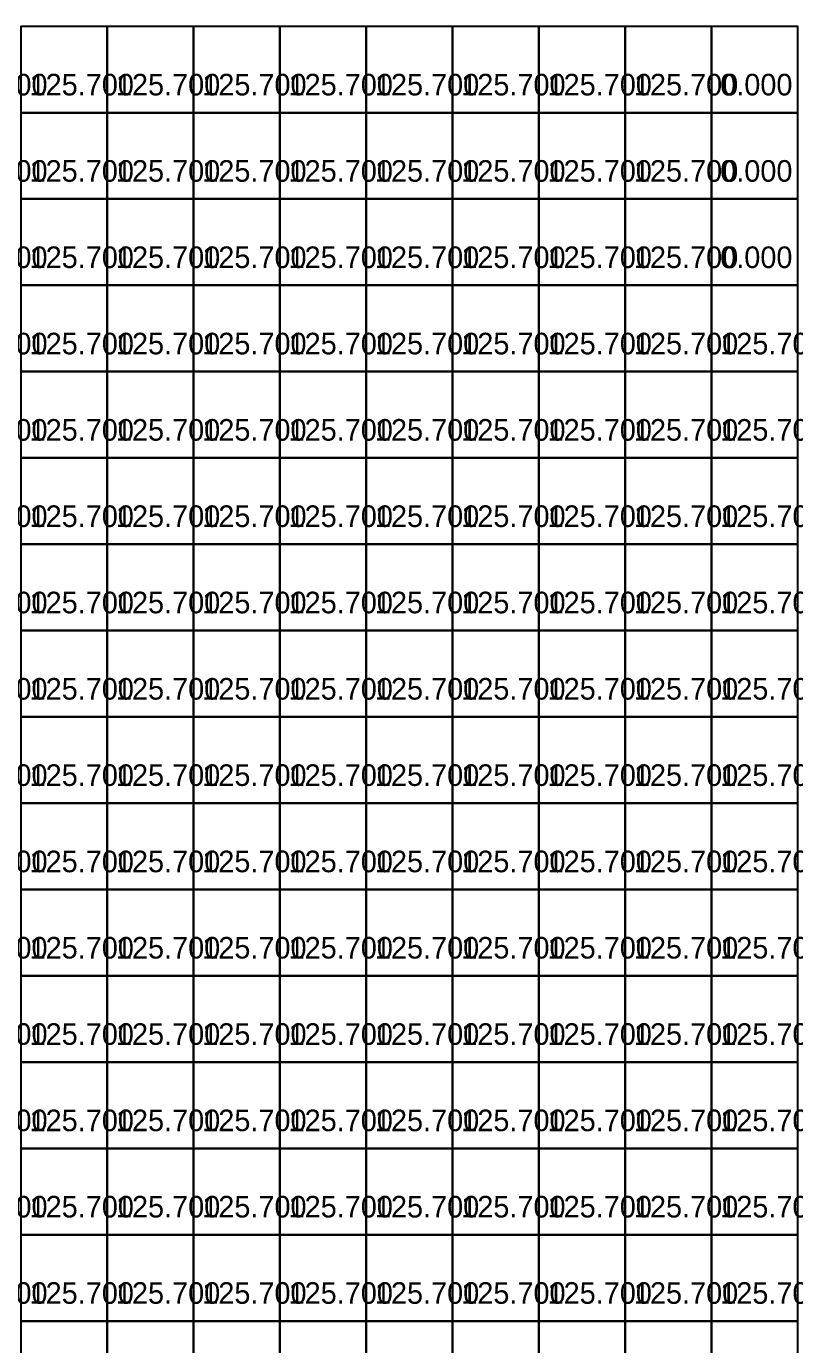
# Model space of a CAD drawing. Header units: metres. Extents: x 287857 to 287978, y 62957 to 63018.
# Drawn here: x 287883.99 to 287892.89, y 63002.56 to 63017.83 of the extents above; entities that cross this region are included whole.
import ezdxf

# ---------------------------------------------------------------- set-up
doc = ezdxf.new("R2010")
doc.units = ezdxf.units.M
for name, color, linetype, true_color in [('ARCH-BARRIER', 7, 'Continuous', 0xf87171), ('ARCH-INTERP', 7, 'Continuous', 0x64748b), ('ARCH-LEVEL-TXT', 7, 'Continuous', 0xa78bfa)]:
    doc.layers.add(name, color=color, linetype=linetype, true_color=true_color)

msp = doc.modelspace()

# ---------------------------------------------------------------- linework, layer by layer
at = {"layer": 'ARCH-BARRIER'}
for points in [[(287891.925, 63016.831, 0), (287892.925, 63016.831, 0), (287892.925, 63017.831, 0), (287891.925, 63017.831, 0), (287891.925, 63016.831, 0)], [(287891.925, 63015.831, 0), (287892.925, 63015.831, 0), (287892.925, 63016.831, 0), (287891.925, 63016.831, 0), (287891.925, 63015.831, 0)], [(287891.925, 63014.831, 0), (287892.925, 63014.831, 0), (287892.925, 63015.831, 0), (287891.925, 63015.831, 0), (287891.925, 63014.831, 0)]]:
    msp.add_polyline3d(points, dxfattribs=at)
at = {"layer": 'ARCH-INTERP'}
for points in [[(287883.925, 63016.831, 125.7), (287884.925, 63016.831, 125.7), (287884.925, 63017.831, 125.7), (287883.925, 63017.831, 125.7), (287883.925, 63016.831, 125.7)], [(287884.925, 63016.831, 125.7), (287885.925, 63016.831, 125.7), (287885.925, 63017.831, 125.7), (287884.925, 63017.831, 125.7), (287884.925, 63016.831, 125.7)], [(287885.925, 63016.831, 125.7), (287886.925, 63016.831, 125.7), (287886.925, 63017.831, 125.7), (287885.925, 63017.831, 125.7), (287885.925, 63016.831, 125.7)], [(287886.925, 63016.831, 125.7), (287887.925, 63016.831, 125.7), (287887.925, 63017.831, 125.7), (287886.925, 63017.831, 125.7), (287886.925, 63016.831, 125.7)], [(287887.925, 63016.831, 125.7), (287888.925, 63016.831, 125.7), (287888.925, 63017.831, 125.7), (287887.925, 63017.831, 125.7), (287887.925, 63016.831, 125.7)], [(287888.925, 63016.831, 125.7), (287889.925, 63016.831, 125.7), (287889.925, 63017.831, 125.7), (287888.925, 63017.831, 125.7), (287888.925, 63016.831, 125.7)], [(287889.925, 63016.831, 125.7), (287890.925, 63016.831, 125.7), (287890.925, 63017.831, 125.7), (287889.925, 63017.831, 125.7), (287889.925, 63016.831, 125.7)], [(287890.925, 63016.831, 125.7), (287891.925, 63016.831, 125.7), (287891.925, 63017.831, 125.7), (287890.925, 63017.831, 125.7), (287890.925, 63016.831, 125.7)], [(287883.925, 63015.831, 125.7), (287884.925, 63015.831, 125.7), (287884.925, 63016.831, 125.7), (287883.925, 63016.831, 125.7), (287883.925, 63015.831, 125.7)], [(287884.925, 63015.831, 125.7), (287885.925, 63015.831, 125.7), (287885.925, 63016.831, 125.7), (287884.925, 63016.831, 125.7), (287884.925, 63015.831, 125.7)], [(287885.925, 63015.831, 125.7), (287886.925, 63015.831, 125.7), (287886.925, 63016.831, 125.7), (287885.925, 63016.831, 125.7), (287885.925, 63015.831, 125.7)], [(287886.925, 63015.831, 125.7), (287887.925, 63015.831, 125.7), (287887.925, 63016.831, 125.7), (287886.925, 63016.831, 125.7), (287886.925, 63015.831, 125.7)], [(287887.925, 63015.831, 125.7), (287888.925, 63015.831, 125.7), (287888.925, 63016.831, 125.7), (287887.925, 63016.831, 125.7), (287887.925, 63015.831, 125.7)], [(287888.925, 63015.831, 125.7), (287889.925, 63015.831, 125.7), (287889.925, 63016.831, 125.7), (287888.925, 63016.831, 125.7), (287888.925, 63015.831, 125.7)], [(287889.925, 63015.831, 125.7), (287890.925, 63015.831, 125.7), (287890.925, 63016.831, 125.7), (287889.925, 63016.831, 125.7), (287889.925, 63015.831, 125.7)], [(287890.925, 63015.831, 125.7), (287891.925, 63015.831, 125.7), (287891.925, 63016.831, 125.7), (287890.925, 63016.831, 125.7), (287890.925, 63015.831, 125.7)], [(287883.925, 63014.831, 125.7), (287884.925, 63014.831, 125.7), (287884.925, 63015.831, 125.7), (287883.925, 63015.831, 125.7), (287883.925, 63014.831, 125.7)], [(287884.925, 63014.831, 125.7), (287885.925, 63014.831, 125.7), (287885.925, 63015.831, 125.7), (287884.925, 63015.831, 125.7), (287884.925, 63014.831, 125.7)], [(287885.925, 63014.831, 125.7), (287886.925, 63014.831, 125.7), (287886.925, 63015.831, 125.7), (287885.925, 63015.831, 125.7), (287885.925, 63014.831, 125.7)], [(287886.925, 63014.831, 125.7), (287887.925, 63014.831, 125.7), (287887.925, 63015.831, 125.7), (287886.925, 63015.831, 125.7), (287886.925, 63014.831, 125.7)], [(287887.925, 63014.831, 125.7), (287888.925, 63014.831, 125.7), (287888.925, 63015.831, 125.7), (287887.925, 63015.831, 125.7), (287887.925, 63014.831, 125.7)], [(287888.925, 63014.831, 125.7), (287889.925, 63014.831, 125.7), (287889.925, 63015.831, 125.7), (287888.925, 63015.831, 125.7), (287888.925, 63014.831, 125.7)], [(287889.925, 63014.831, 125.7), (287890.925, 63014.831, 125.7), (287890.925, 63015.831, 125.7), (287889.925, 63015.831, 125.7), (287889.925, 63014.831, 125.7)], [(287890.925, 63014.831, 125.7), (287891.925, 63014.831, 125.7), (287891.925, 63015.831, 125.7), (287890.925, 63015.831, 125.7), (287890.925, 63014.831, 125.7)], [(287883.925, 63013.831, 125.7), (287884.925, 63013.831, 125.7), (287884.925, 63014.831, 125.7), (287883.925, 63014.831, 125.7), (287883.925, 63013.831, 125.7)], [(287884.925, 63013.831, 125.7), (287885.925, 63013.831, 125.7), (287885.925, 63014.831, 125.7), (287884.925, 63014.831, 125.7), (287884.925, 63013.831, 125.7)], [(287885.925, 63013.831, 125.7), (287886.925, 63013.831, 125.7), (287886.925, 63014.831, 125.7), (287885.925, 63014.831, 125.7), (287885.925, 63013.831, 125.7)], [(287886.925, 63013.831, 125.7), (287887.925, 63013.831, 125.7), (287887.925, 63014.831, 125.7), (287886.925, 63014.831, 125.7), (287886.925, 63013.831, 125.7)], [(287887.925, 63013.831, 125.7), (287888.925, 63013.831, 125.7), (287888.925, 63014.831, 125.7), (287887.925, 63014.831, 125.7), (287887.925, 63013.831, 125.7)], [(287888.925, 63013.831, 125.7), (287889.925, 63013.831, 125.7), (287889.925, 63014.831, 125.7), (287888.925, 63014.831, 125.7), (287888.925, 63013.831, 125.7)], [(287889.925, 63013.831, 125.7), (287890.925, 63013.831, 125.7), (287890.925, 63014.831, 125.7), (287889.925, 63014.831, 125.7), (287889.925, 63013.831, 125.7)], [(287890.925, 63013.831, 125.7), (287891.925, 63013.831, 125.7), (287891.925, 63014.831, 125.7), (287890.925, 63014.831, 125.7), (287890.925, 63013.831, 125.7)], [(287891.925, 63013.831, 125.7), (287892.925, 63013.831, 125.7), (287892.925, 63014.831, 125.7), (287891.925, 63014.831, 125.7), (287891.925, 63013.831, 125.7)], [(287883.925, 63012.831, 125.7), (287884.925, 63012.831, 125.7), (287884.925, 63013.831, 125.7), (287883.925, 63013.831, 125.7), (287883.925, 63012.831, 125.7)], [(287884.925, 63012.831, 125.7), (287885.925, 63012.831, 125.7), (287885.925, 63013.831, 125.7), (287884.925, 63013.831, 125.7), (287884.925, 63012.831, 125.7)], [(287885.925, 63012.831, 125.7), (287886.925, 63012.831, 125.7), (287886.925, 63013.831, 125.7), (287885.925, 63013.831, 125.7), (287885.925, 63012.831, 125.7)], [(287886.925, 63012.831, 125.7), (287887.925, 63012.831, 125.7), (287887.925, 63013.831, 125.7), (287886.925, 63013.831, 125.7), (287886.925, 63012.831, 125.7)], [(287887.925, 63012.831, 125.7), (287888.925, 63012.831, 125.7), (287888.925, 63013.831, 125.7), (287887.925, 63013.831, 125.7), (287887.925, 63012.831, 125.7)], [(287888.925, 63012.831, 125.7), (287889.925, 63012.831, 125.7), (287889.925, 63013.831, 125.7), (287888.925, 63013.831, 125.7), (287888.925, 63012.831, 125.7)], [(287889.925, 63012.831, 125.7), (287890.925, 63012.831, 125.7), (287890.925, 63013.831, 125.7), (287889.925, 63013.831, 125.7), (287889.925, 63012.831, 125.7)], [(287890.925, 63012.831, 125.7), (287891.925, 63012.831, 125.7), (287891.925, 63013.831, 125.7), (287890.925, 63013.831, 125.7), (287890.925, 63012.831, 125.7)], [(287891.925, 63012.831, 125.7), (287892.925, 63012.831, 125.7), (287892.925, 63013.831, 125.7), (287891.925, 63013.831, 125.7), (287891.925, 63012.831, 125.7)], [(287883.925, 63011.831, 125.7), (287884.925, 63011.831, 125.7), (287884.925, 63012.831, 125.7), (287883.925, 63012.831, 125.7), (287883.925, 63011.831, 125.7)], [(287884.925, 63011.831, 125.7), (287885.925, 63011.831, 125.7), (287885.925, 63012.831, 125.7), (287884.925, 63012.831, 125.7), (287884.925, 63011.831, 125.7)], [(287885.925, 63011.831, 125.7), (287886.925, 63011.831, 125.7), (287886.925, 63012.831, 125.7), (287885.925, 63012.831, 125.7), (287885.925, 63011.831, 125.7)], [(287886.925, 63011.831, 125.7), (287887.925, 63011.831, 125.7), (287887.925, 63012.831, 125.7), (287886.925, 63012.831, 125.7), (287886.925, 63011.831, 125.7)], [(287887.925, 63011.831, 125.7), (287888.925, 63011.831, 125.7), (287888.925, 63012.831, 125.7), (287887.925, 63012.831, 125.7), (287887.925, 63011.831, 125.7)], [(287888.925, 63011.831, 125.7), (287889.925, 63011.831, 125.7), (287889.925, 63012.831, 125.7), (287888.925, 63012.831, 125.7), (287888.925, 63011.831, 125.7)], [(287889.925, 63011.831, 125.7), (287890.925, 63011.831, 125.7), (287890.925, 63012.831, 125.7), (287889.925, 63012.831, 125.7), (287889.925, 63011.831, 125.7)], [(287890.925, 63011.831, 125.7), (287891.925, 63011.831, 125.7), (287891.925, 63012.831, 125.7), (287890.925, 63012.831, 125.7), (287890.925, 63011.831, 125.7)], [(287891.925, 63011.831, 125.7), (287892.925, 63011.831, 125.7), (287892.925, 63012.831, 125.7), (287891.925, 63012.831, 125.7), (287891.925, 63011.831, 125.7)], [(287883.925, 63010.831, 125.7), (287884.925, 63010.831, 125.7), (287884.925, 63011.831, 125.7), (287883.925, 63011.831, 125.7), (287883.925, 63010.831, 125.7)], [(287884.925, 63010.831, 125.7), (287885.925, 63010.831, 125.7), (287885.925, 63011.831, 125.7), (287884.925, 63011.831, 125.7), (287884.925, 63010.831, 125.7)], [(287885.925, 63010.831, 125.7), (287886.925, 63010.831, 125.7), (287886.925, 63011.831, 125.7), (287885.925, 63011.831, 125.7), (287885.925, 63010.831, 125.7)], [(287886.925, 63010.831, 125.7), (287887.925, 63010.831, 125.7), (287887.925, 63011.831, 125.7), (287886.925, 63011.831, 125.7), (287886.925, 63010.831, 125.7)], [(287887.925, 63010.831, 125.7), (287888.925, 63010.831, 125.7), (287888.925, 63011.831, 125.7), (287887.925, 63011.831, 125.7), (287887.925, 63010.831, 125.7)], [(287888.925, 63010.831, 125.7), (287889.925, 63010.831, 125.7), (287889.925, 63011.831, 125.7), (287888.925, 63011.831, 125.7), (287888.925, 63010.831, 125.7)], [(287889.925, 63010.831, 125.7), (287890.925, 63010.831, 125.7), (287890.925, 63011.831, 125.7), (287889.925, 63011.831, 125.7), (287889.925, 63010.831, 125.7)], [(287890.925, 63010.831, 125.7), (287891.925, 63010.831, 125.7), (287891.925, 63011.831, 125.7), (287890.925, 63011.831, 125.7), (287890.925, 63010.831, 125.7)], [(287891.925, 63010.831, 125.7), (287892.925, 63010.831, 125.7), (287892.925, 63011.831, 125.7), (287891.925, 63011.831, 125.7), (287891.925, 63010.831, 125.7)], [(287883.925, 63009.831, 125.7), (287884.925, 63009.831, 125.7), (287884.925, 63010.831, 125.7), (287883.925, 63010.831, 125.7), (287883.925, 63009.831, 125.7)], [(287884.925, 63009.831, 125.7), (287885.925, 63009.831, 125.7), (287885.925, 63010.831, 125.7), (287884.925, 63010.831, 125.7), (287884.925, 63009.831, 125.7)], [(287885.925, 63009.831, 125.7), (287886.925, 63009.831, 125.7), (287886.925, 63010.831, 125.7), (287885.925, 63010.831, 125.7), (287885.925, 63009.831, 125.7)], [(287886.925, 63009.831, 125.7), (287887.925, 63009.831, 125.7), (287887.925, 63010.831, 125.7), (287886.925, 63010.831, 125.7), (287886.925, 63009.831, 125.7)], [(287887.925, 63009.831, 125.7), (287888.925, 63009.831, 125.7), (287888.925, 63010.831, 125.7), (287887.925, 63010.831, 125.7), (287887.925, 63009.831, 125.7)], [(287888.925, 63009.831, 125.7), (287889.925, 63009.831, 125.7), (287889.925, 63010.831, 125.7), (287888.925, 63010.831, 125.7), (287888.925, 63009.831, 125.7)], [(287889.925, 63009.831, 125.7), (287890.925, 63009.831, 125.7), (287890.925, 63010.831, 125.7), (287889.925, 63010.831, 125.7), (287889.925, 63009.831, 125.7)], [(287890.925, 63009.831, 125.7), (287891.925, 63009.831, 125.7), (287891.925, 63010.831, 125.7), (287890.925, 63010.831, 125.7), (287890.925, 63009.831, 125.7)], [(287891.925, 63009.831, 125.7), (287892.925, 63009.831, 125.7), (287892.925, 63010.831, 125.7), (287891.925, 63010.831, 125.7), (287891.925, 63009.831, 125.7)], [(287883.925, 63008.831, 125.7), (287884.925, 63008.831, 125.7), (287884.925, 63009.831, 125.7), (287883.925, 63009.831, 125.7), (287883.925, 63008.831, 125.7)], [(287884.925, 63008.831, 125.7), (287885.925, 63008.831, 125.7), (287885.925, 63009.831, 125.7), (287884.925, 63009.831, 125.7), (287884.925, 63008.831, 125.7)], [(287885.925, 63008.831, 125.7), (287886.925, 63008.831, 125.7), (287886.925, 63009.831, 125.7), (287885.925, 63009.831, 125.7), (287885.925, 63008.831, 125.7)], [(287886.925, 63008.831, 125.7), (287887.925, 63008.831, 125.7), (287887.925, 63009.831, 125.7), (287886.925, 63009.831, 125.7), (287886.925, 63008.831, 125.7)], [(287887.925, 63008.831, 125.7), (287888.925, 63008.831, 125.7), (287888.925, 63009.831, 125.7), (287887.925, 63009.831, 125.7), (287887.925, 63008.831, 125.7)], [(287888.925, 63008.831, 125.7), (287889.925, 63008.831, 125.7), (287889.925, 63009.831, 125.7), (287888.925, 63009.831, 125.7), (287888.925, 63008.831, 125.7)], [(287889.925, 63008.831, 125.7), (287890.925, 63008.831, 125.7), (287890.925, 63009.831, 125.7), (287889.925, 63009.831, 125.7), (287889.925, 63008.831, 125.7)], [(287890.925, 63008.831, 125.7), (287891.925, 63008.831, 125.7), (287891.925, 63009.831, 125.7), (287890.925, 63009.831, 125.7), (287890.925, 63008.831, 125.7)], [(287891.925, 63008.831, 125.7), (287892.925, 63008.831, 125.7), (287892.925, 63009.831, 125.7), (287891.925, 63009.831, 125.7), (287891.925, 63008.831, 125.7)], [(287883.925, 63007.831, 125.7), (287884.925, 63007.831, 125.7), (287884.925, 63008.831, 125.7), (287883.925, 63008.831, 125.7), (287883.925, 63007.831, 125.7)], [(287884.925, 63007.831, 125.7), (287885.925, 63007.831, 125.7), (287885.925, 63008.831, 125.7), (287884.925, 63008.831, 125.7), (287884.925, 63007.831, 125.7)], [(287885.925, 63007.831, 125.7), (287886.925, 63007.831, 125.7), (287886.925, 63008.831, 125.7), (287885.925, 63008.831, 125.7), (287885.925, 63007.831, 125.7)], [(287886.925, 63007.831, 125.7), (287887.925, 63007.831, 125.7), (287887.925, 63008.831, 125.7), (287886.925, 63008.831, 125.7), (287886.925, 63007.831, 125.7)], [(287887.925, 63007.831, 125.7), (287888.925, 63007.831, 125.7), (287888.925, 63008.831, 125.7), (287887.925, 63008.831, 125.7), (287887.925, 63007.831, 125.7)], [(287888.925, 63007.831, 125.7), (287889.925, 63007.831, 125.7), (287889.925, 63008.831, 125.7), (287888.925, 63008.831, 125.7), (287888.925, 63007.831, 125.7)], [(287889.925, 63007.831, 125.7), (287890.925, 63007.831, 125.7), (287890.925, 63008.831, 125.7), (287889.925, 63008.831, 125.7), (287889.925, 63007.831, 125.7)], [(287890.925, 63007.831, 125.7), (287891.925, 63007.831, 125.7), (287891.925, 63008.831, 125.7), (287890.925, 63008.831, 125.7), (287890.925, 63007.831, 125.7)], [(287891.925, 63007.831, 125.7), (287892.925, 63007.831, 125.7), (287892.925, 63008.831, 125.7), (287891.925, 63008.831, 125.7), (287891.925, 63007.831, 125.7)], [(287883.925, 63006.831, 125.7), (287884.925, 63006.831, 125.7), (287884.925, 63007.831, 125.7), (287883.925, 63007.831, 125.7), (287883.925, 63006.831, 125.7)], [(287884.925, 63006.831, 125.7), (287885.925, 63006.831, 125.7), (287885.925, 63007.831, 125.7), (287884.925, 63007.831, 125.7), (287884.925, 63006.831, 125.7)], [(287885.925, 63006.831, 125.7), (287886.925, 63006.831, 125.7), (287886.925, 63007.831, 125.7), (287885.925, 63007.831, 125.7), (287885.925, 63006.831, 125.7)], [(287886.925, 63006.831, 125.7), (287887.925, 63006.831, 125.7), (287887.925, 63007.831, 125.7), (287886.925, 63007.831, 125.7), (287886.925, 63006.831, 125.7)], [(287887.925, 63006.831, 125.7), (287888.925, 63006.831, 125.7), (287888.925, 63007.831, 125.7), (287887.925, 63007.831, 125.7), (287887.925, 63006.831, 125.7)], [(287888.925, 63006.831, 125.7), (287889.925, 63006.831, 125.7), (287889.925, 63007.831, 125.7), (287888.925, 63007.831, 125.7), (287888.925, 63006.831, 125.7)], [(287889.925, 63006.831, 125.7), (287890.925, 63006.831, 125.7), (287890.925, 63007.831, 125.7), (287889.925, 63007.831, 125.7), (287889.925, 63006.831, 125.7)], [(287890.925, 63006.831, 125.7), (287891.925, 63006.831, 125.7), (287891.925, 63007.831, 125.7), (287890.925, 63007.831, 125.7), (287890.925, 63006.831, 125.7)], [(287891.925, 63006.831, 125.7), (287892.925, 63006.831, 125.7), (287892.925, 63007.831, 125.7), (287891.925, 63007.831, 125.7), (287891.925, 63006.831, 125.7)], [(287883.925, 63005.831, 125.7), (287884.925, 63005.831, 125.7), (287884.925, 63006.831, 125.7), (287883.925, 63006.831, 125.7), (287883.925, 63005.831, 125.7)], [(287884.925, 63005.831, 125.7), (287885.925, 63005.831, 125.7), (287885.925, 63006.831, 125.7), (287884.925, 63006.831, 125.7), (287884.925, 63005.831, 125.7)], [(287885.925, 63005.831, 125.7), (287886.925, 63005.831, 125.7), (287886.925, 63006.831, 125.7), (287885.925, 63006.831, 125.7), (287885.925, 63005.831, 125.7)], [(287886.925, 63005.831, 125.7), (287887.925, 63005.831, 125.7), (287887.925, 63006.831, 125.7), (287886.925, 63006.831, 125.7), (287886.925, 63005.831, 125.7)], [(287887.925, 63005.831, 125.7), (287888.925, 63005.831, 125.7), (287888.925, 63006.831, 125.7), (287887.925, 63006.831, 125.7), (287887.925, 63005.831, 125.7)], [(287888.925, 63005.831, 125.7), (287889.925, 63005.831, 125.7), (287889.925, 63006.831, 125.7), (287888.925, 63006.831, 125.7), (287888.925, 63005.831, 125.7)], [(287889.925, 63005.831, 125.7), (287890.925, 63005.831, 125.7), (287890.925, 63006.831, 125.7), (287889.925, 63006.831, 125.7), (287889.925, 63005.831, 125.7)], [(287890.925, 63005.831, 125.7), (287891.925, 63005.831, 125.7), (287891.925, 63006.831, 125.7), (287890.925, 63006.831, 125.7), (287890.925, 63005.831, 125.7)], [(287891.925, 63005.831, 125.7), (287892.925, 63005.831, 125.7), (287892.925, 63006.831, 125.7), (287891.925, 63006.831, 125.7), (287891.925, 63005.831, 125.7)], [(287883.925, 63004.831, 125.7), (287884.925, 63004.831, 125.7), (287884.925, 63005.831, 125.7), (287883.925, 63005.831, 125.7), (287883.925, 63004.831, 125.7)], [(287884.925, 63004.831, 125.7), (287885.925, 63004.831, 125.7), (287885.925, 63005.831, 125.7), (287884.925, 63005.831, 125.7), (287884.925, 63004.831, 125.7)], [(287885.925, 63004.831, 125.7), (287886.925, 63004.831, 125.7), (287886.925, 63005.831, 125.7), (287885.925, 63005.831, 125.7), (287885.925, 63004.831, 125.7)], [(287886.925, 63004.831, 125.7), (287887.925, 63004.831, 125.7), (287887.925, 63005.831, 125.7), (287886.925, 63005.831, 125.7), (287886.925, 63004.831, 125.7)], [(287887.925, 63004.831, 125.7), (287888.925, 63004.831, 125.7), (287888.925, 63005.831, 125.7), (287887.925, 63005.831, 125.7), (287887.925, 63004.831, 125.7)], [(287888.925, 63004.831, 125.7), (287889.925, 63004.831, 125.7), (287889.925, 63005.831, 125.7), (287888.925, 63005.831, 125.7), (287888.925, 63004.831, 125.7)], [(287889.925, 63004.831, 125.7), (287890.925, 63004.831, 125.7), (287890.925, 63005.831, 125.7), (287889.925, 63005.831, 125.7), (287889.925, 63004.831, 125.7)], [(287890.925, 63004.831, 125.7), (287891.925, 63004.831, 125.7), (287891.925, 63005.831, 125.7), (287890.925, 63005.831, 125.7), (287890.925, 63004.831, 125.7)], [(287891.925, 63004.831, 125.7), (287892.925, 63004.831, 125.7), (287892.925, 63005.831, 125.7), (287891.925, 63005.831, 125.7), (287891.925, 63004.831, 125.7)], [(287883.925, 63003.831, 125.7), (287884.925, 63003.831, 125.7), (287884.925, 63004.831, 125.7), (287883.925, 63004.831, 125.7), (287883.925, 63003.831, 125.7)], [(287884.925, 63003.831, 125.7), (287885.925, 63003.831, 125.7), (287885.925, 63004.831, 125.7), (287884.925, 63004.831, 125.7), (287884.925, 63003.831, 125.7)], [(287885.925, 63003.831, 125.7), (287886.925, 63003.831, 125.7), (287886.925, 63004.831, 125.7), (287885.925, 63004.831, 125.7), (287885.925, 63003.831, 125.7)], [(287886.925, 63003.831, 125.7), (287887.925, 63003.831, 125.7), (287887.925, 63004.831, 125.7), (287886.925, 63004.831, 125.7), (287886.925, 63003.831, 125.7)], [(287887.925, 63003.831, 125.7), (287888.925, 63003.831, 125.7), (287888.925, 63004.831, 125.7), (287887.925, 63004.831, 125.7), (287887.925, 63003.831, 125.7)], [(287888.925, 63003.831, 125.7), (287889.925, 63003.831, 125.7), (287889.925, 63004.831, 125.7), (287888.925, 63004.831, 125.7), (287888.925, 63003.831, 125.7)], [(287889.925, 63003.831, 125.7), (287890.925, 63003.831, 125.7), (287890.925, 63004.831, 125.7), (287889.925, 63004.831, 125.7), (287889.925, 63003.831, 125.7)], [(287890.925, 63003.831, 125.7), (287891.925, 63003.831, 125.7), (287891.925, 63004.831, 125.7), (287890.925, 63004.831, 125.7), (287890.925, 63003.831, 125.7)], [(287891.925, 63003.831, 125.7), (287892.925, 63003.831, 125.7), (287892.925, 63004.831, 125.7), (287891.925, 63004.831, 125.7), (287891.925, 63003.831, 125.7)], [(287883.925, 63002.831, 125.7), (287884.925, 63002.831, 125.7), (287884.925, 63003.831, 125.7), (287883.925, 63003.831, 125.7), (287883.925, 63002.831, 125.7)], [(287884.925, 63002.831, 125.7), (287885.925, 63002.831, 125.7), (287885.925, 63003.831, 125.7), (287884.925, 63003.831, 125.7), (287884.925, 63002.831, 125.7)], [(287885.925, 63002.831, 125.7), (287886.925, 63002.831, 125.7), (287886.925, 63003.831, 125.7), (287885.925, 63003.831, 125.7), (287885.925, 63002.831, 125.7)], [(287886.925, 63002.831, 125.7), (287887.925, 63002.831, 125.7), (287887.925, 63003.831, 125.7), (287886.925, 63003.831, 125.7), (287886.925, 63002.831, 125.7)], [(287887.925, 63002.831, 125.7), (287888.925, 63002.831, 125.7), (287888.925, 63003.831, 125.7), (287887.925, 63003.831, 125.7), (287887.925, 63002.831, 125.7)], [(287888.925, 63002.831, 125.7), (287889.925, 63002.831, 125.7), (287889.925, 63003.831, 125.7), (287888.925, 63003.831, 125.7), (287888.925, 63002.831, 125.7)], [(287889.925, 63002.831, 125.7), (287890.925, 63002.831, 125.7), (287890.925, 63003.831, 125.7), (287889.925, 63003.831, 125.7), (287889.925, 63002.831, 125.7)], [(287890.925, 63002.831, 125.7), (287891.925, 63002.831, 125.7), (287891.925, 63003.831, 125.7), (287890.925, 63003.831, 125.7), (287890.925, 63002.831, 125.7)], [(287891.925, 63002.831, 125.7), (287892.925, 63002.831, 125.7), (287892.925, 63003.831, 125.7), (287891.925, 63003.831, 125.7), (287891.925, 63002.831, 125.7)], [(287883.925, 63001.831, 125.7), (287884.925, 63001.831, 125.7), (287884.925, 63002.831, 125.7), (287883.925, 63002.831, 125.7), (287883.925, 63001.831, 125.7)], [(287884.925, 63001.831, 125.7), (287885.925, 63001.831, 125.7), (287885.925, 63002.831, 125.7), (287884.925, 63002.831, 125.7), (287884.925, 63001.831, 125.7)], [(287885.925, 63001.831, 125.7), (287886.925, 63001.831, 125.7), (287886.925, 63002.831, 125.7), (287885.925, 63002.831, 125.7), (287885.925, 63001.831, 125.7)], [(287886.925, 63001.831, 125.7), (287887.925, 63001.831, 125.7), (287887.925, 63002.831, 125.7), (287886.925, 63002.831, 125.7), (287886.925, 63001.831, 125.7)], [(287887.925, 63001.831, 125.7), (287888.925, 63001.831, 125.7), (287888.925, 63002.831, 125.7), (287887.925, 63002.831, 125.7), (287887.925, 63001.831, 125.7)], [(287888.925, 63001.831, 125.7), (287889.925, 63001.831, 125.7), (287889.925, 63002.831, 125.7), (287888.925, 63002.831, 125.7), (287888.925, 63001.831, 125.7)], [(287889.925, 63001.831, 125.7), (287890.925, 63001.831, 125.7), (287890.925, 63002.831, 125.7), (287889.925, 63002.831, 125.7), (287889.925, 63001.831, 125.7)], [(287890.925, 63001.831, 125.7), (287891.925, 63001.831, 125.7), (287891.925, 63002.831, 125.7), (287890.925, 63002.831, 125.7), (287890.925, 63001.831, 125.7)], [(287891.925, 63001.831, 125.7), (287892.925, 63001.831, 125.7), (287892.925, 63002.831, 125.7), (287891.925, 63002.831, 125.7), (287891.925, 63001.831, 125.7)]]:
    msp.add_polyline3d(points, dxfattribs=at)

# ---------------------------------------------------------------- texts
at = {"layer": 'ARCH-LEVEL-TXT'}
for s, p in [('125.700', (287883.025, 63017.031, 125.7)), ('125.700', (287884.025, 63017.031, 125.7)), ('125.700', (287885.025, 63017.031, 125.7)), ('125.700', (287886.025, 63017.031, 125.7)), ('125.700', (287887.025, 63017.031, 125.7)), ('125.700', (287888.025, 63017.031, 125.7)), ('125.700', (287889.025, 63017.031, 125.7)), ('125.700', (287890.025, 63017.031, 125.7)), ('125.700', (287891.025, 63017.031, 125.7)), ('0.000', (287892.025, 63017.031)), ('125.700', (287883.025, 63016.031, 125.7)), ('125.700', (287884.025, 63016.031, 125.7)), ('125.700', (287885.025, 63016.031, 125.7)), ('125.700', (287886.025, 63016.031, 125.7)), ('125.700', (287887.025, 63016.031, 125.7)), ('125.700', (287888.025, 63016.031, 125.7)), ('125.700', (287889.025, 63016.031, 125.7)), ('125.700', (287890.025, 63016.031, 125.7)), ('125.700', (287891.025, 63016.031, 125.7)), ('0.000', (287892.025, 63016.031)), ('125.700', (287883.025, 63015.031, 125.7)), ('125.700', (287884.025, 63015.031, 125.7)), ('125.700', (287885.025, 63015.031, 125.7)), ('125.700', (287886.025, 63015.031, 125.7)), ('125.700', (287887.025, 63015.031, 125.7)), ('125.700', (287888.025, 63015.031, 125.7)), ('125.700', (287889.025, 63015.031, 125.7)), ('125.700', (287890.025, 63015.031, 125.7)), ('125.700', (287891.025, 63015.031, 125.7)), ('0.000', (287892.025, 63015.031)), ('125.700', (287883.025, 63014.031, 125.7)), ('125.700', (287884.025, 63014.031, 125.7)), ('125.700', (287885.025, 63014.031, 125.7)), ('125.700', (287886.025, 63014.031, 125.7)), ('125.700', (287887.025, 63014.031, 125.7)), ('125.700', (287888.025, 63014.031, 125.7)), ('125.700', (287889.025, 63014.031, 125.7)), ('125.700', (287890.025, 63014.031, 125.7)), ('125.700', (287891.025, 63014.031, 125.7)), ('125.700', (287892.025, 63014.031, 125.7)), ('125.700', (287883.025, 63013.031, 125.7)), ('125.700', (287884.025, 63013.031, 125.7)), ('125.700', (287885.025, 63013.031, 125.7)), ('125.700', (287886.025, 63013.031, 125.7)), ('125.700', (287887.025, 63013.031, 125.7)), ('125.700', (287888.025, 63013.031, 125.7)), ('125.700', (287889.025, 63013.031, 125.7)), ('125.700', (287890.025, 63013.031, 125.7)), ('125.700', (287891.025, 63013.031, 125.7)), ('125.700', (287892.025, 63013.031, 125.7)), ('125.700', (287883.025, 63012.031, 125.7)), ('125.700', (287884.025, 63012.031, 125.7)), ('125.700', (287885.025, 63012.031, 125.7)), ('125.700', (287886.025, 63012.031, 125.7)), ('125.700', (287887.025, 63012.031, 125.7)), ('125.700', (287888.025, 63012.031, 125.7)), ('125.700', (287889.025, 63012.031, 125.7)), ('125.700', (287890.025, 63012.031, 125.7)), ('125.700', (287891.025, 63012.031, 125.7)), ('125.700', (287892.025, 63012.031, 125.7)), ('125.700', (287883.025, 63011.031, 125.7)), ('125.700', (287884.025, 63011.031, 125.7)), ('125.700', (287885.025, 63011.031, 125.7)), ('125.700', (287886.025, 63011.031, 125.7)), ('125.700', (287887.025, 63011.031, 125.7)), ('125.700', (287888.025, 63011.031, 125.7)), ('125.700', (287889.025, 63011.031, 125.7)), ('125.700', (287890.025, 63011.031, 125.7)), ('125.700', (287891.025, 63011.031, 125.7)), ('125.700', (287892.025, 63011.031, 125.7)), ('125.700', (287883.025, 63010.031, 125.7)), ('125.700', (287884.025, 63010.031, 125.7)), ('125.700', (287885.025, 63010.031, 125.7)), ('125.700', (287886.025, 63010.031, 125.7)), ('125.700', (287887.025, 63010.031, 125.7)), ('125.700', (287888.025, 63010.031, 125.7)), ('125.700', (287889.025, 63010.031, 125.7)), ('125.700', (287890.025, 63010.031, 125.7)), ('125.700', (287891.025, 63010.031, 125.7)), ('125.700', (287892.025, 63010.031, 125.7)), ('125.700', (287883.025, 63009.031, 125.7)), ('125.700', (287884.025, 63009.031, 125.7)), ('125.700', (287885.025, 63009.031, 125.7)), ('125.700', (287886.025, 63009.031, 125.7)), ('125.700', (287887.025, 63009.031, 125.7)), ('125.700', (287888.025, 63009.031, 125.7)), ('125.700', (287889.025, 63009.031, 125.7)), ('125.700', (287890.025, 63009.031, 125.7)), ('125.700', (287891.025, 63009.031, 125.7)), ('125.700', (287892.025, 63009.031, 125.7)), ('125.700', (287883.025, 63008.031, 125.7)), ('125.700', (287884.025, 63008.031, 125.7)), ('125.700', (287885.025, 63008.031, 125.7)), ('125.700', (287886.025, 63008.031, 125.7)), ('125.700', (287887.025, 63008.031, 125.7)), ('125.700', (287888.025, 63008.031, 125.7)), ('125.700', (287889.025, 63008.031, 125.7)), ('125.700', (287890.025, 63008.031, 125.7)), ('125.700', (287891.025, 63008.031, 125.7)), ('125.700', (287892.025, 63008.031, 125.7)), ('125.700', (287883.025, 63007.031, 125.7)), ('125.700', (287884.025, 63007.031, 125.7)), ('125.700', (287885.025, 63007.031, 125.7)), ('125.700', (287886.025, 63007.031, 125.7)), ('125.700', (287887.025, 63007.031, 125.7)), ('125.700', (287888.025, 63007.031, 125.7)), ('125.700', (287889.025, 63007.031, 125.7)), ('125.700', (287890.025, 63007.031, 125.7)), ('125.700', (287891.025, 63007.031, 125.7)), ('125.700', (287892.025, 63007.031, 125.7)), ('125.700', (287883.025, 63006.031, 125.7)), ('125.700', (287884.025, 63006.031, 125.7)), ('125.700', (287885.025, 63006.031, 125.7)), ('125.700', (287886.025, 63006.031, 125.7)), ('125.700', (287887.025, 63006.031, 125.7)), ('125.700', (287888.025, 63006.031, 125.7)), ('125.700', (287889.025, 63006.031, 125.7)), ('125.700', (287890.025, 63006.031, 125.7)), ('125.700', (287891.025, 63006.031, 125.7)), ('125.700', (287892.025, 63006.031, 125.7)), ('125.700', (287883.025, 63005.031, 125.7)), ('125.700', (287884.025, 63005.031, 125.7)), ('125.700', (287885.025, 63005.031, 125.7)), ('125.700', (287886.025, 63005.031, 125.7)), ('125.700', (287887.025, 63005.031, 125.7)), ('125.700', (287888.025, 63005.031, 125.7)), ('125.700', (287889.025, 63005.031, 125.7)), ('125.700', (287890.025, 63005.031, 125.7)), ('125.700', (287891.025, 63005.031, 125.7)), ('125.700', (287892.025, 63005.031, 125.7)), ('125.700', (287883.025, 63004.031, 125.7)), ('125.700', (287884.025, 63004.031, 125.7)), ('125.700', (287885.025, 63004.031, 125.7)), ('125.700', (287886.025, 63004.031, 125.7)), ('125.700', (287887.025, 63004.031, 125.7)), ('125.700', (287888.025, 63004.031, 125.7)), ('125.700', (287889.025, 63004.031, 125.7)), ('125.700', (287890.025, 63004.031, 125.7)), ('125.700', (287891.025, 63004.031, 125.7)), ('125.700', (287892.025, 63004.031, 125.7)), ('125.700', (287883.025, 63003.031, 125.7)), ('125.700', (287884.025, 63003.031, 125.7)), ('125.700', (287885.025, 63003.031, 125.7)), ('125.700', (287886.025, 63003.031, 125.7)), ('125.700', (287887.025, 63003.031, 125.7)), ('125.700', (287888.025, 63003.031, 125.7)), ('125.700', (287889.025, 63003.031, 125.7)), ('125.700', (287890.025, 63003.031, 125.7)), ('125.700', (287891.025, 63003.031, 125.7)), ('125.700', (287892.025, 63003.031, 125.7))]:
    msp.add_text(s, height=0.25, dxfattribs=at).set_placement(p)

doc.saveas('drawing.dxf')
